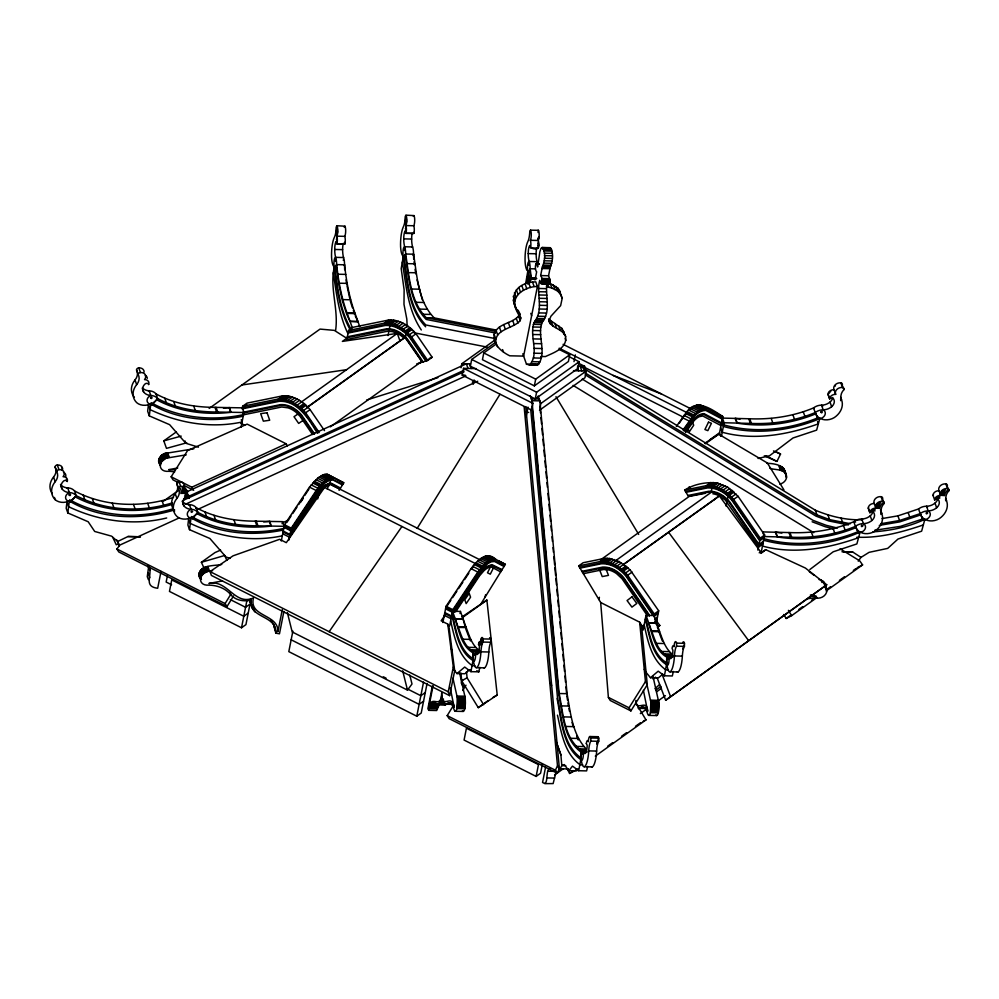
<?xml version="1.0" encoding="UTF-8"?>
<svg xmlns="http://www.w3.org/2000/svg" width="999" height="999" viewBox="0 0 999 999"><rect width="100%" height="100%" fill="white"/><g stroke="black" fill="none" stroke-linecap="round" stroke-linejoin="round"><path stroke-width="1.5" d="M522.802 353.783L526.51 364.273L529.945 364.61C540.022 352.385 528.046 334.54 534.815 321.228C543.968 309.265 535.926 293.519 539.71 280.369C541.558 288.848 543.131 277.372 540.646 275.574L542.345 267.02C544.705 261.401 546.216 252.822 542.282 247.515L540.958 248.439L539.872 251.798L537.624 267.008C535.764 258.516 534.19 269.98 536.675 271.778L535.064 279.882L532.23 278.246L529.557 281.893M540.721 283.241C550.274 286.388 551.348 283.017 548.563 275.749L550.249 267.195C552.672 261.538 554.033 253.022 550.199 247.677L542.282 247.515M528.721 364.697L537.862 364.772C547.927 352.56 535.951 334.715 542.732 321.391C551.273 310.289 544.792 295.592 547.077 283.229M431.58 703.92L439.485 704.095L436.675 710.514L428.771 710.339C430.419 695.429 440.996 712.137 441.645 696.066A20.892 5.382 -88.8 0 0 446.528 704.245L447.839 703.259A32.505 8.379 -88.8 0 1 453.758 708.578L454.258 710.102A7.967 2.06 -88.8 0 0 456.905 708.578L457.342 697.801L452.934 678.146M462.387 710.739A7.967 2.06 -88.8 0 0 464.81 708.741L465.247 697.976L459.49 672.352M637.974 707.916A20.892 5.382 -88.8 0 0 640.034 708.366L641.346 707.392A32.505 8.379 -88.8 0 1 647.265 712.699L647.764 714.223A7.967 2.06 -88.8 0 0 650.411 712.712L650.849 701.935L646.778 683.766M655.893 714.872A7.967 2.06 -88.8 0 0 658.316 712.874L658.753 702.11L652.996 676.473M520.816 318.057C508.491 300.287 511.625 283.079 535.764 281.843L537.412 286.501L523.626 356.106L509.752 355.806C501.398 351.748 493.019 344.63 494.155 334.378C497.49 323.152 511.9 323.951 518.568 316.009L519.168 313.399L520.816 318.057L520.204 320.654C513.024 329.033 494.28 328.746 495.829 343.256M515.659 307.817C510.839 294.93 526.535 286.263 537.412 286.501M451.798 614.934C455.806 630.756 458.029 651.111 472.964 660.526L473.364 651.336C464.198 646.728 461.476 635.464 457.992 626.685L452.535 611.238L445.779 607.829M557.042 698.463C561.426 719.168 562.075 746.216 580.756 759.59L581.156 750.399C563.823 737.911 563.211 712.786 559.153 693.518L531.955 400.711L539.872 400.874L567.07 693.693C570.466 712.674 572.365 734.427 586.288 749L578.384 748.825M645.304 619.068C649.325 634.889 651.535 655.244 666.47 664.66L666.87 655.469C657.704 650.861 654.982 639.597 651.498 630.819L646.041 615.372L653.945 615.546L658.378 612.375M478.509 644.505L478.558 644.218A5.007 1.286 -88.8 0 1 480.531 642.644A5.669 1.461 -88.8 0 1 481.543 637.861A5.669 1.461 -88.8 0 1 483.041 638.923L490.946 639.085L490.946 642.132A12.038 3.097 -88.8 0 0 488.836 651.997A18.432 4.758 -88.8 0 1 484.527 667.844A12.7 3.272 -88.8 0 1 483.916 667.856M586.301 743.568L586.338 743.281A5.007 1.286 -88.8 0 1 588.324 741.708A5.669 1.461 -88.8 0 1 589.335 736.925A5.669 1.461 -88.8 0 1 590.834 737.986L598.738 738.149L598.713 741.295A12.038 3.109 -88.8 0 0 596.628 751.061A18.432 4.758 -88.8 0 1 592.32 766.907L584.415 766.745A12.7 3.272 -88.8 0 1 581.318 759.964L581.293 759.764A13.199 3.397 -88.8 0 1 581.156 750.411L586.425 750.511M561.413 295.404L557.617 291.046L551.86 288.024L550.212 283.379L558.191 288.349L562.175 298.351L560.639 305.632L550.899 316.258L548.901 321.266C552.097 328.509 562.587 328.746 565.621 336.363C567.482 348.151 553.908 352.61 545.404 356.568L540.784 356.481M148.426 579.657L147.278 576.66L148.589 567.207M161.014 571.428L157.68 588.261C142.919 586.475 152.76 575.174 149.101 566.908M766.645 463.261C778.233 463.723 785.863 466.058 786.475 477.809L786.225 478.771A7.967 6.356 -19.5 0 1 779.832 484.128M786.475 477.809L784.715 470.367M825.062 586.962C825.886 583.254 822.627 579.882 819.055 579.545M806.63 598.975A32.505 25.937 -19.5 0 1 815.609 598.076L818.081 598.189A7.967 6.356 -19.5 0 0 826.46 592.569L826.772 589.722L824.937 584.165M283.916 611.351L279.47 633.803L275.836 633.179C277.385 614.897 247.964 618.568 251.298 600.024A20.892 16.671 -19.5 0 1 231.968 595.978L229.133 592.907A32.505 25.937 -19.5 0 0 209.078 585.127L206.593 585.139A7.967 6.356 -19.5 0 1 200.499 579.208L198.851 574.55C200.412 564.285 214.835 566.083 221.753 564.435M549.925 768.793C544.88 769.18 549.313 787.162 542.557 782.454L545.579 767.145M556.206 771.365L553.134 783.578L544.68 783.641M118.357 542.12L111.588 536.163L94.693 531.456L88.187 521.753L67.832 512.962L69.318 501.023C100.574 519.468 140.372 520.417 174.613 509.89M198.426 447.165L185.851 443.281L169.643 424.675L149.301 415.884L150.787 403.946C178.097 420.279 212.437 422.602 243.219 416.196M230.282 558.379L226.086 557.092L209.877 538.486L189.523 529.682L191.009 517.744C218.331 534.09 252.672 536.413 283.454 529.994M174.65 471.94A32.505 25.937 -19.5 0 0 168.856 471.316L166.358 471.328A7.967 6.356 -19.5 0 1 160.265 465.397L158.629 460.751L159.028 458.853L161.426 455.407L164.298 453.571L193.856 448.801M160.265 465.397L161.626 461.675L165.934 458.229L186.251 454.832M200.499 579.208C201.024 573.376 207.455 570.766 212.587 570.691M344.193 227.185L344.98 226.186A5.669 1.461 -88.8 0 1 345.666 231.306A5.669 1.461 -88.8 0 1 344.742 236.338A5.007 1.286 -88.8 0 1 344.905 243.956L336.925 244.018L336.276 241.321A7.767 1.998 -88.8 0 0 334.715 249.475A11.001 2.835 -88.8 0 0 335.689 257.367A10.327 2.66 -88.8 0 1 336.651 264.623C338.436 281.006 341.333 297.377 347.003 312.912L352.26 327.622M343.156 260.09L343.594 260.252M525.686 283.329L527.859 270.891L529.208 283.167M167.333 576.136L166.159 582.055L171.566 584.777M318.019 432.992C309.628 419.056 298.014 399.625 278.958 400.499L242.282 407.979L242.62 406.293L247.053 403.121L282.754 395.841C293.481 395.267 303.459 401.561 310.065 409.615L324.5 430.631M241.046 427.185L243.956 412.5L242.307 407.854L214.985 407.367C194.655 407.255 173.976 403.746 155.994 393.881A10.327 8.242 -19.4 0 0 149.163 390.821A11.001 8.779 -19.5 0 1 142.37 387.812M248.227 613.111L243.793 616.271L171.741 579.919L169.468 591.42L241.521 627.772L247.065 599.725M288.549 397.602L288.823 396.241L284.39 399.413L278.334 399.013L242.62 406.293M304.683 405.744L304.957 404.383L300.524 407.555L292.707 402.235L284.39 399.413M282.118 523.763L282.542 521.653L255.22 521.178C234.89 521.053 214.211 517.544 196.229 507.692A10.327 8.242 -19.5 0 0 189.398 504.632A11.001 8.779 -19.5 0 1 182.243 501.161L183.878 505.819A11.001 8.779 -19.5 0 0 191.046 509.278A10.327 8.242 -19.5 0 1 197.864 512.337C215.859 522.202 236.538 525.711 256.855 525.824L284.191 526.298L290.946 529.707L316.583 491.208L324.176 482.904L328.484 480.069L332.217 479.083L342.894 484.215M281.281 540.996L284.49 524.737L309.478 487.125L317.582 478.259L323.576 474.675L327.385 474.313L343.768 482.804L339.086 490.384M288.886 540.084L291.246 528.146L316.233 490.534C320.766 485.014 326.198 477.397 334.141 477.722M282.28 609.627L277.897 631.78C278.659 613.748 248.389 617.107 253.509 597.889C234.665 606.306 227.435 578.97 208.916 583.466L222.515 580.906M416.683 363.911L427.722 360.452L432.155 357.28L416.021 333.803C409.415 325.736 399.45 319.455 388.723 320.017L353.009 327.297L348.576 330.469L346.79 339.535L387.674 331.193L392.407 331.593L397.29 333.379A22.527 16.821 54.4 0 1 401.935 336.401L403.359 337.637M317.719 498.926L320.379 485.502L313.624 482.092M292.869 631.156L288.811 651.635L416.783 716.208L421.216 713.036L427.072 683.478M329.77 483.928L330.956 477.934L324.2 474.525M387.987 335.564L390.347 323.601L394.78 320.429M405.307 337.724L406.493 331.743L410.914 328.571M461.076 367.744L461.875 363.698L494.73 340.197M530.232 395.816L532.892 403.359L531.568 410.102L462.187 375.087L463.524 368.356L476.348 368.631M495.467 342.432L471.69 359.453L470.354 366.196L535.264 398.938L577.822 368.494L579.158 361.75L569.492 356.868M473.251 384.24L474.1 379.932M496.391 343.931L483.778 352.947L482.455 359.69L534.353 385.876L568.394 361.526L569.73 354.782L558.803 349.275M416.783 716.208L423.539 682.105M442.869 622.527L446.078 606.268L471.066 568.656C476.486 561.313 486.338 550.187 495.729 559.253C487.787 558.928 482.355 566.545 477.822 572.065L452.834 609.677L449.625 625.936M432.33 686.238L427.884 708.691L428.771 710.339M433.067 685.701L428.683 707.854C431.58 693.044 440.821 711.038 441.695 692.844C442.32 711.4 451.473 692.17 454.183 707.217L450.187 687.712M460.027 613.523L460.439 611.413L452.535 611.238M485.514 557.417L485.789 556.056L492.544 559.465M485.077 597.177L485.539 594.83M525.998 417.182L527.996 407.13M534.353 385.876L535.689 379.145L569.73 354.782M535.264 398.938L536.6 392.207L579.158 361.75M540.009 407.567L540.809 403.534L538.136 395.991M573.988 361.638L575.324 354.907M583.853 370.367L584.652 366.321L577.722 362.824M573.476 370.704L586.301 370.979L584.964 377.709L539.472 410.264M536.126 776.423L538.473 764.585L466.421 728.234L464.085 740.072L536.126 776.423L540.559 773.251L542.32 764.372M598.95 599.612L599.412 597.265M646.041 615.372L643.131 630.069L641.171 624.512M686.101 413.886L686.375 412.525C695.891 397.49 712.025 409.453 722.776 416.533L719.555 432.792L720.791 436.276M579.557 567.345L600.986 562.986C611.051 562.449 620.404 568.356 626.598 575.911L653.92 615.671L654.258 613.985L658.691 610.814L630.057 569.767L619.155 561.538L609.602 558.478L604.782 558.316L583.129 562.737L578.696 565.909L601.186 603.346M656.043 624.188L658.691 610.814M721.453 436.151L724.113 422.752L722.464 418.094L706.131 409.627C695.004 410.002 689.21 422.777 683.503 430.419M711.188 492.07L712.374 486.076L716.807 482.904L727.472 487.012L738.049 496.278L764.647 534.989L761.438 551.248L759.215 552.834M726.136 506.181L728.508 494.218L732.941 491.046M757.854 550.099L760.214 538.161L764.647 534.989M329.283 485.489L327.535 485.814A22.527 8.604 -63.2 0 0 324.538 487.437L286.313 542.669L279.645 539.298L233.054 555.831L210.027 571.603L211.388 575.424L449.612 695.629L448.251 691.795L453.309 666.97L447.802 624.15L441.146 620.791L445.367 614.685M449.612 695.629L454.682 670.791L449.163 627.971L447.802 624.15M413.274 216.234L413.998 215.597A5.669 1.461 -88.8 0 1 414.697 220.717A5.669 1.461 -88.8 0 1 413.761 225.749A5.007 1.286 -88.8 0 1 413.923 233.354L405.956 233.429L405.294 230.719A7.767 1.998 -88.8 0 0 403.733 238.873A11.001 2.835 -88.8 0 0 404.707 246.765A10.327 2.66 -88.8 0 1 405.669 254.021C409.203 275.749 410.077 301.248 426.311 317.744L496.166 331.431M479.832 667.344L478.833 671.827L470.929 671.665L472.964 660.526M587.624 766.408L586.625 770.891L578.708 770.729L580.756 759.59M673.338 671.465L672.339 675.961L664.435 675.799L666.47 664.66M484.527 667.844L476.623 667.682A18.432 4.758 -88.8 0 0 480.931 651.823A12.038 3.097 -88.8 0 1 483.017 642.057L483.041 638.923M490.921 642.232L483.017 642.057M584.415 766.745A18.432 4.758 -88.8 0 0 588.723 750.886A12.038 3.109 -88.8 0 1 590.796 741.121L590.859 738.074M670.129 671.815A18.432 4.758 -88.8 0 0 674.437 655.956A12.038 3.109 -88.8 0 1 676.523 646.191L676.573 643.144A5.669 1.461 -88.8 0 0 675.049 641.995A5.669 1.461 -88.8 0 0 674.038 646.778A5.007 1.286 -88.8 0 0 672.065 648.351L672.889 650.274A7.767 1.998 -88.8 0 1 671.266 658.216A11.001 2.835 -88.8 0 1 668.98 656.917A10.327 2.66 -88.8 0 0 666.87 655.469A13.199 3.409 -88.8 0 0 667.02 664.834L667.045 665.034A12.7 3.272 -88.8 0 0 670.129 671.815L678.046 671.977A18.432 4.758 -88.8 0 0 682.354 656.131A12.038 3.109 -88.8 0 1 684.427 646.365L684.477 643.306A5.669 1.461 -88.8 0 0 682.792 642.482M518.768 316.77L519.805 313.249M478.546 644.43L479.383 646.141A7.767 1.998 -88.8 0 1 477.759 654.095A11.001 2.835 -88.8 0 1 475.474 652.797A10.327 2.66 -88.8 0 0 473.364 651.348A13.199 3.397 -88.8 0 0 473.514 660.701L473.526 660.901A12.7 3.272 -88.8 0 0 476.623 667.682M586.338 743.493L587.175 745.204A7.767 1.998 -88.8 0 1 585.539 753.159A11.001 2.835 -88.8 0 1 583.266 751.86A10.327 2.66 -88.8 0 0 581.156 750.411M525.761 406.568L559.415 768.843L557.292 773.201L555.382 770.217L557.492 765.858L524.138 406.68M350.499 330.332C339.785 311.7 337.163 289.66 334.428 268.644L336.651 264.623L344.555 264.785C346.353 281.181 349.25 297.54 354.92 313.074L359.74 326.561M425.649 326.785C408.191 308.966 407.242 281.481 403.446 258.054L405.669 254.021L413.586 254.196C417.12 275.911 417.982 301.423 434.215 317.907L496.478 330.107M527.934 272.777L530.157 268.756A10.327 2.66 -88.8 0 0 529.195 261.501A11.001 2.835 -88.8 0 1 528.221 253.609A7.767 1.998 -88.8 0 1 529.782 245.454C529.807 249.55 540.659 250.649 537.949 245.579M764.285 455.781L776.96 461.401L780.531 454.046L776.373 451.948M327.123 488.823L329.583 483.941L339.573 488.986M537.949 230.332L538.486 230.319A5.669 1.461 -88.8 0 1 539.185 235.439A5.669 1.461 -88.8 0 1 538.249 240.472A5.007 1.286 -88.8 0 1 538.411 248.089L530.506 247.914A5.007 1.286 -88.8 0 0 530.344 240.297A5.669 1.461 -88.8 0 0 531.268 235.277A5.669 1.461 -88.8 0 0 530.581 230.157L538.486 230.319M343.369 243.257A7.767 1.998 -88.8 0 0 342.62 249.638A11.001 2.835 -88.8 0 0 343.594 257.53A10.327 2.66 -88.8 0 1 344.555 264.785L344.655 269.718M412.2 233.404A7.767 1.998 -88.8 0 0 411.65 239.048A11.001 2.835 -88.8 0 0 412.612 246.94A10.327 2.66 -88.8 0 1 413.574 254.196L413.686 259.128M872.976 531.855C890.696 530.669 908.79 527.01 924.874 519.28L921.64 531.181L897.989 539.048L887.699 548.389L869.093 552.335L861.001 557.38L858.228 561.176M233.529 595.966L226.998 606.543L225.087 603.571L230.794 594.305M417.145 528.409L499.95 394.33M481.331 603.246L505.357 564.335L488.973 555.844M557.292 773.201L449.1 718.618L447.19 715.634L452.909 706.368M462.699 690.496L465.971 685.214M178.521 482.667L173.014 479.882L171.166 476.798L187.562 450.599L247.14 424.125L286.126 443.793L287.35 445.854M630.893 710.913L629.045 707.816L645.441 681.63L639.66 622.177L600.674 602.509L608.379 697.389L610.227 700.474L630.893 710.913L647.29 684.715L641.508 625.262L639.66 622.177M286.725 522.564L291.009 516.133M292.719 513.561L296.99 507.117M298.701 504.545L302.984 498.101M304.695 495.529L308.966 489.085M300.774 502.06L303.284 498.264M446.603 606.68L450.886 600.237M452.597 597.664L456.868 591.221M458.578 588.648L462.862 582.205M464.572 579.632L468.843 573.189M454.17 612.125L479.108 574.575L484.078 568.893L487.724 566.071L491.958 564.647L502.11 569.605M454.782 611.825L479.283 574.937L484.04 569.505L487.537 566.808L491.595 565.434L501.635 570.354M676.348 426.436L686.375 412.525L693.131 415.934L700.199 409.89L706.892 408.154M679.245 423.251L682.579 418.231M683.104 429.845L693.131 415.934M683.728 430.731C689.298 423.301 694.879 410.801 705.719 410.402L722.265 419.13M685.139 431.206C689.947 424.825 694.705 414.023 704.033 413.636L721.515 422.864M685.351 431.518C690.022 425.362 694.58 414.822 703.621 414.423L721.34 423.763M685.589 432.455L694.043 420.716A22.602 8.629 -63.2 0 1 699.337 416.645L702.796 415.996L720.978 425.599M455.681 611.8L479.657 575.661L483.966 570.741A22.602 8.629 -63.2 0 1 489.123 567.345L491.633 567.095L500.674 571.915M932.979 495.516L933.054 495.404A2.235 1.786 -19.5 0 1 933.541 494.917M947.277 486.051A2.135 1.698 -19.5 0 0 945.866 483.953A5.669 4.533 -19.5 0 0 940.209 485.864A5.669 4.533 -19.5 0 0 939.035 490.771A5.007 3.996 -19.5 0 0 932.979 495.254L934.702 500.062A2.235 1.786 -19.5 0 1 938.411 499.712A7.767 6.194 -19.5 0 1 936.65 507.754A11.001 8.779 -19.5 0 1 928.171 510.889A10.327 8.242 -19.5 0 0 920.204 513.636L899.55 520.504L880.768 523.726M329.133 631.705L401.948 526.498M559.865 768.93L558.878 768.868M287.375 612.649L292.183 631.93L407.492 690.109L412 683.99L409.777 675.087M226.998 606.543L118.794 551.96L116.883 548.975L119.892 545.054L178.746 518.106M471.416 569.33L473.002 567.245M172.29 502.884C140.959 512.637 105.419 511.088 76.174 495.616A10.327 8.242 -19.5 0 0 69.343 492.557A11.001 8.779 -19.5 0 1 62.188 489.085L60.539 484.44A11.001 8.779 -19.5 0 0 67.707 487.899A10.327 8.242 -19.5 0 1 74.525 490.959L76.174 495.616L70.479 502.122L69.655 499.8M155.994 393.881L157.642 398.539L151.935 405.045L151.124 402.722M195.792 508.291A13.199 10.539 -19.5 0 0 196.229 507.692L197.864 512.337L192.17 518.856L191.346 516.52M558.916 768.443L559.215 768.731A10.002 2.572 -88.8 0 0 560.077 768.818L561.813 765.621L564.31 764.585L568.856 770.691L572.489 766.121L578.708 770.729M548.863 248.614L550.199 247.677M640.459 707.617L638.91 708.903M684.178 416.146L685.664 414.373M148.651 384.578L148.751 384.303A5.007 3.996 -19.5 0 0 144.518 379.608A5.669 4.533 -19.5 0 0 145.28 374.7A5.669 4.533 -19.5 0 0 140.434 372.552L138.786 367.894A2.135 1.698 -19.5 0 0 136.551 369.93A12.038 9.603 -19.5 0 1 135.015 379.97A18.432 14.71 -19.5 0 0 134.39 397.302M66.334 479.208L67.283 481.393A5.007 3.996 -19.5 0 0 63.049 476.685A5.669 4.533 -19.5 0 0 63.811 471.778A5.669 4.533 -19.5 0 0 58.966 469.63L57.33 464.985A2.135 1.698 -19.5 0 0 55.095 467.008A12.038 9.603 -19.5 0 1 53.559 477.047A18.432 14.71 -19.5 0 0 52.323 493.631M188.886 498.376L188.973 498.114A5.007 3.996 -19.5 0 0 184.753 493.406A5.669 4.533 -19.5 0 0 185.514 488.499A5.669 4.533 -19.5 0 0 180.669 486.351L179.021 481.705A2.135 1.698 -19.5 0 0 176.786 483.728A12.038 9.603 -19.5 0 1 175.25 493.768A18.432 14.71 -19.5 0 0 173.476 509.565M653.246 679.258L655.544 677.16M654.969 688.723L659.577 684.527M453.633 669.53L456.98 673.588L464.697 667.057L470.929 671.665M469.305 670.017L464.897 673.751L456.98 673.588M645.466 671.628L650.486 677.722L658.204 671.178L664.435 675.799M662.812 674.15L658.403 677.884L650.486 677.722M443.269 703.596L444.88 704.819L446.441 704.108L438.536 703.933M690.184 409.927L691.658 408.791M568.269 768.768L567.994 768.98A10.002 2.572 -88.8 0 1 567.12 768.905L559.215 768.731M714.435 499.55L719.317 495.854L725.374 500.124L758.428 547.227L762.861 544.055M657.392 627.297L659.827 625.461L655.406 619.455M760.851 553.371L765.734 549.675L805.406 568.056L826.747 584.777L665.659 700.237L657.155 677.884M809.814 569.555L833.228 551.785L856.867 543.931L860.102 532.03C830.281 545.529 795.316 548.863 763.611 540.247M665.659 700.237L826.747 584.777M186.751 442.794L166.471 448.364L163.811 440.871L176.411 431.855M209.166 408.429L320.03 329.096L334.315 330.369L346.74 338.274L342.37 341.408L397.29 333.379L399.95 340.871L307.305 407.167M242.282 407.979L246.741 404.682M348.276 332.03L351.598 329.658M278.334 399.013L282.754 395.841M348.576 330.469L384.29 323.189L388.723 320.017M280.831 398.976L285.264 395.804M384.29 323.189L386.788 323.152L391.221 319.98M283.154 399.175L287.587 396.004M386.788 323.152L389.111 323.351L393.544 320.179M285.527 399.6L289.947 396.428M389.111 323.351L391.483 323.788L395.916 320.617M287.924 400.262L292.345 397.09M391.483 323.788L393.881 324.438L398.314 321.266M290.322 401.136L294.755 397.964M393.881 324.438L396.278 325.324L400.711 322.153M292.707 402.235L297.14 399.063M396.278 325.324L398.663 326.411L403.097 323.239M295.055 403.521L299.475 400.349M398.663 326.411L401.011 327.709L405.444 324.538M300.836 402.397L397.29 333.379M297.327 405.007L301.76 401.835M401.011 327.709L403.296 329.195L407.729 326.024M163.474 501.161L178.684 490.272M299.538 406.668L303.958 403.496M403.296 329.195L405.494 330.856L409.927 327.684M300.524 407.555L301.623 408.491L306.056 405.319M405.494 330.856L407.592 332.679L412.025 329.508M306.618 407.842L405.007 337.437L421.715 361.488L330.344 426.873M301.623 408.491L303.596 410.464L308.029 407.292M407.592 332.679L409.565 334.64L413.986 331.468M303.596 410.464L305.632 412.787L310.065 409.615M409.565 334.64L411.588 336.963L416.021 333.803M430.931 357.667L426.498 360.839L410.539 337.612C404.345 330.057 394.992 324.163 384.927 324.687L348.251 332.155M204.183 568.406L201.386 562.287L214.947 552.597L220.604 550.099M540.809 403.534L586.301 370.979M241.521 627.772L245.941 624.6L250 604.12L245.567 607.292L230.332 599.6M462 616.945L486.875 600.074L497.215 695.017L478.284 707.654L461.688 680.756L460.939 673.039M704.794 443.231L718.706 434.19L767.332 462.974L783.915 489.872M710.002 439.622L719.555 432.792M462.525 617.507L486.875 600.074M705.319 443.781L718.706 434.19M763.224 542.22L758.79 545.392L729.108 502.185C724.225 496.278 716.907 491.683 709.015 492.057L688.373 496.266L684.652 490.084C693.631 484.203 705.981 481.868 716.807 482.904M600.362 560.014L689.198 496.441L705.294 493.319M578.696 565.909L600.349 561.488L604.782 558.316M684.652 490.084L706.318 485.676L710.751 482.505M600.349 561.488L602.847 561.45L607.28 558.279M706.318 485.676L708.815 485.639L713.249 482.467M602.847 561.45L605.169 561.65L609.602 558.478M708.815 485.639L711.138 485.826L715.571 482.667M605.169 561.65L606.418 561.888L610.839 558.728M425.274 692.557L420.841 695.716L406.93 688.698M606.418 561.888L607.542 562.075L611.975 558.916M711.138 485.826L713.511 486.263L717.944 483.091M607.542 562.075L609.939 562.737L614.373 559.565M713.511 486.263L715.908 486.925L720.341 483.753M615.047 561.138L712.175 491.633M609.939 562.737L612.35 563.611L616.77 560.451M715.908 486.925L718.306 487.799L722.739 484.627M423.564 701.198L419.13 704.37L291.159 639.797M612.35 563.611L614.735 564.71L619.155 561.538M718.306 487.799L720.691 488.886L725.124 485.714M614.735 564.71L617.07 565.996L621.503 562.837M720.691 488.886L723.039 490.184L727.472 487.012M622.852 564.872L719.317 495.854L761.363 552.809L765.734 549.675M617.07 565.996L619.355 567.482L715.084 499.088M723.039 490.184L725.324 491.67L729.745 488.499M619.355 567.482L621.553 569.143L625.986 565.983M725.324 491.67L727.522 493.331L731.942 490.159M621.553 569.143L622.552 570.029L626.985 566.858M622.552 570.029L623.651 570.978L628.084 567.807M727.522 493.331L729.607 495.154L734.04 491.983M623.651 570.978L625.624 572.939L630.057 569.767M729.607 495.154L731.58 497.127L736.013 493.956M625.624 572.939L627.659 575.262L632.08 572.09M731.58 497.127L733.616 499.45L738.049 496.278M478.284 707.654L481.98 705.007M484.44 703.246L488.136 700.599M759.914 539.722L764.335 536.55L791.62 537.237C813.361 538.086 835.301 534.765 855.431 526.373A10.327 8.242 -19.5 0 1 863.411 523.638A11.001 8.779 -19.5 0 0 871.877 520.504A7.767 6.194 -19.5 0 0 873.65 512.45A2.235 1.786 -19.5 0 0 869.929 512.799L868.293 508.154A2.235 1.786 -19.5 0 1 868.668 507.754M653.92 615.671L658.353 612.499M764.31 536.688L759.889 539.86L732.554 500.087C726.36 492.532 717.007 486.638 706.942 487.162L685.526 491.533M653.746 616.583L658.179 613.411M764.135 537.587L759.702 540.759L731.992 500.437C726.011 493.144 716.995 487.462 707.292 487.962L685.988 492.307M655.219 618.718L657.442 617.132M763.398 541.321L758.965 544.48L729.67 501.848C724.575 495.666 716.92 490.859 708.678 491.258L687.899 495.492M655.044 619.617L657.255 618.044M654.682 621.453L656.892 619.867M657.642 627.022L659.827 625.461M655.956 690.047L661.001 686.438M656.468 691.895L661.475 688.311M554.545 774.987L563.249 768.755M640.347 713.598L646.603 709.115M657.879 701.048L665.396 695.666M567.32 769.005L569.58 773.463L572.115 771.653M607.592 746.265L612.662 742.644M621.528 736.3L626.598 732.667M635.464 726.323L640.534 722.702M783.778 614.497L786.176 618.481L789.984 615.771M798.85 609.415L802.647 606.705M811.525 600.349L815.321 597.639M826.722 589.472L830.519 586.763M839.397 580.407L844.467 576.785M853.333 570.441L855.868 568.631M595.304 756.131L645.991 719.879L635.601 702.584M786.176 618.481L791.633 615.659L816.97 597.527M827.11 590.272L862.587 564.897L859.739 560.851L840.022 548.776M399.95 340.871L405.007 337.437M419.193 363.199L421.715 361.488M461.688 680.756L467.082 677.821L466.483 671.653M493.181 697.215L497.215 695.017M857.13 567.719L862.587 564.897M643.256 721.29L645.991 719.879M569.58 773.463L575.037 770.641M119.393 546.103L117.632 541.508L128.009 536.513L140.235 536.775M171.166 476.798L191.833 487.225L286.126 443.793M186.289 492.032L466.383 363.798L468.032 368.456M183.691 498.638L463.786 370.392M182.667 500.599L464.098 371.753M185.377 504.27L465.896 375.861M472.315 382.155L475.149 380.856M198.364 509.128L477.722 381.231M282.892 522.602L288.549 520.104M483.316 558.191L484.64 557.642M136.551 369.93L138.199 374.575A12.038 9.603 -19.5 0 1 136.663 384.615A18.432 14.71 -19.5 0 0 136.713 402.672A12.7 10.14 -19.5 0 0 150.137 404.22L150.337 404.145A13.199 10.539 -19.5 0 0 157.642 398.539C175.624 408.391 196.303 411.9 216.633 412.025L243.956 412.5M54.421 497.427L55.245 499.75A12.7 10.14 -19.5 0 0 68.669 501.298L68.881 501.223A13.199 10.539 -19.5 0 0 76.174 495.616M176.786 483.728L178.434 488.386A12.038 9.603 -19.5 0 1 176.898 498.426A18.432 14.71 -19.5 0 0 176.935 516.471A12.7 10.14 -19.5 0 0 190.359 518.031L190.572 517.944A13.199 10.527 -19.5 0 0 197.864 512.337M721.728 421.79L723.376 426.448C754.595 435.139 788.473 431.368 818.281 419.268L815.771 413.823C791.058 423.976 763.573 427.422 737.175 423.139L735.052 418.369L740.147 419.056M817.756 417.882C788.199 429.895 754.62 433.566 723.688 424.862L722.04 420.217M857.279 529.582L858.516 533.079L856.006 527.622C831.293 537.774 803.795 541.233 777.409 536.938L775.286 532.167L781.93 533.054M857.991 531.693C828.433 543.693 794.842 547.365 763.923 538.673M921.927 516.62L923.288 520.329L920.778 514.872L899.774 521.878L879.295 525.387M922.751 518.943L900.536 526.348L874.612 530.307M722.464 418.094L749.75 418.781C771.49 419.63 793.431 416.308 813.561 407.917A10.327 8.242 -19.5 0 1 821.54 405.182A11.001 8.779 -19.5 0 0 830.007 402.048A7.767 6.194 -19.5 0 0 832.654 397.465M724.113 422.752L751.398 423.439C773.126 424.288 795.067 420.966 815.209 412.575A10.327 8.242 -19.5 0 1 823.176 409.827A11.001 8.779 -19.5 0 0 831.643 406.705A7.767 6.194 -19.5 0 0 833.416 398.651A2.235 1.786 -19.5 0 0 829.707 399.001L828.059 394.343A2.235 1.786 -19.5 0 1 828.658 393.781M764.335 536.55L762.699 531.905L789.984 532.592C811.712 533.441 833.653 530.119 853.795 521.728A10.327 8.242 -19.5 0 1 861.762 518.981A11.001 8.779 -19.5 0 0 870.229 515.846A7.767 6.194 -19.5 0 0 872.914 510.851M882.017 518.581L897.901 515.859L918.556 508.978A10.327 8.242 -19.5 0 1 926.535 506.243A11.001 8.779 -19.5 0 0 935.002 503.109A7.767 6.194 -19.5 0 0 937.599 498.938M118.856 543.831L116.246 544.73L112.8 537.412M430.269 357.867L432.155 357.28M366.645 400.012L437.862 377.672M858.566 537.674C827.996 548.551 794.342 554.745 762.462 546.066M923.338 524.937C901.922 532.167 879.682 538.274 856.88 537.187M201.386 562.287L224.65 555.494L226.885 560.389M74.525 490.959C104.683 506.955 141.408 507.967 173.514 497.402M172.615 504.22C140.834 514.11 104.77 512.549 75.112 496.828M172.877 508.841C139.785 518.931 102.348 517.157 71.553 500.774M163.811 440.871L181.194 436.101M758.029 458.479L769.58 455.744L792.994 437.987L816.645 430.119L819.867 418.231L818.281 419.268L816.932 415.559M583.366 573.688L603.746 569.492L608.466 569.892A22.602 16.871 54.4 0 1 616.495 573.576L622.002 578.696L647.514 615.896M348.064 333.067L385.264 325.487C394.967 324.987 403.996 330.669 409.977 337.949L425.836 361.039M347.327 336.788L386.65 328.783C394.892 328.371 402.56 333.191 407.642 339.373L423.126 361.9M347.153 337.699L387 329.583C394.88 329.195 402.21 333.803 407.08 339.71L422.465 362.1M242.108 408.878L279.295 401.298C297.852 400.462 309.041 419.505 317.232 433.017M242.882 412.3L280.694 404.595C288.936 404.195 296.591 409.016 301.686 415.184L314.585 433.953M242.67 413.211L281.031 405.394C288.923 405.02 296.241 409.615 301.124 415.534L313.936 434.19M580.032 568.119L601.323 563.786C611.026 563.274 620.054 568.968 626.036 576.248L652.871 615.322M581.942 571.303L602.722 567.07C610.963 566.67 618.618 571.49 623.713 577.659L649.562 615.284M582.405 572.077L603.059 567.869C610.938 567.494 618.269 572.102 623.139 578.009L649.338 616.121M243.669 414.785L281.718 407.005L288.074 407.854A22.602 16.871 54.4 0 1 295.966 412.225L299.975 416.221L312.525 434.528M177.76 467.957L168.694 469.667L175.037 469.867M223.426 408.116L229.72 407.58L230.844 412.325C205.619 415.172 179.121 411.925 156.581 399.75M243.531 414.622C213.349 421.191 180.469 418.381 153.009 403.696M166.683 517.981C133.854 526.011 98.926 521.266 68.606 506.693L66.97 502.035L66.184 508.304L67.832 512.962M263.661 521.928L269.942 521.378L271.079 526.123C245.854 528.983 219.355 525.736 196.815 513.548M283.766 528.421C253.571 535.002 220.704 532.192 193.244 517.494M282.305 535.814C251.286 542.532 218.756 536.888 190.31 523.414L188.661 518.768L187.887 525.024L189.523 529.682M241.92 384.99L346.528 369.705M810.052 596.366L816.433 596.44L810.439 594.942M581.793 370.879L580.144 366.233L815.346 510.214C830.194 516.408 846.253 520.379 862.424 519.742M859.152 532.042L862.224 532.005M861.001 557.38L852.671 551.985L843.293 551.823M140.484 536.813L128.009 536.513M405.669 254.021A13.199 3.409 -88.8 0 1 403.259 256.131L403.196 256.106A12.7 3.272 -88.8 0 1 400.599 246.803A18.432 4.758 -88.8 0 1 403.409 226.711A12.038 3.109 -88.8 0 0 405.307 216.421L405.831 215.16L413.998 215.597M413.873 232.305L413.873 233.454L406.019 233.192A5.007 1.286 -88.8 0 0 405.856 225.574L413.761 225.749M336.651 264.623A13.199 3.409 -88.8 0 1 334.228 266.733L334.178 266.708A12.7 3.272 -88.8 0 1 331.581 257.405A18.432 4.758 -88.8 0 1 334.39 237.312A12.038 3.109 -88.8 0 0 336.288 227.023L336.813 225.749L344.98 226.186M344.78 242.257L344.855 244.043L336.938 243.881A5.007 1.286 -88.8 0 0 336.838 236.176L344.742 236.338M530.344 240.297L538.249 240.472M403.733 238.873L411.65 239.048M541.608 247.64L549.525 247.814M542.932 248.064L550.849 248.227M543.281 248.776L551.186 248.938M543.394 249.026L551.311 249.188M543.444 249.113L551.373 249.35M543.531 249.35L551.46 249.588M543.581 249.55L551.498 249.725M543.681 249.912L551.598 250.087M543.956 250.961L551.873 251.136M544.28 253.159L552.197 253.321M334.715 249.475L342.62 249.638M528.221 253.609L536.126 253.771A11.001 2.835 -88.8 0 0 537.1 261.663A10.327 2.66 -88.8 0 1 537.662 263.998M544.443 255.644L552.347 255.806M544.418 258.242L552.335 258.416M544.23 260.801L552.135 260.964M543.881 263.124L551.785 263.299M536.051 263.649L538.886 263.661M536.426 263.773L539.073 263.823M535.851 263.886L538.498 263.936M536.6 264.111L539.235 264.173M543.381 265.06L551.298 265.235M542.794 266.483L550.699 266.646M406.855 263.636L414.76 263.798M542.345 267.02L550.249 267.195M542.045 268.519L549.962 268.681M536.913 261.651A5.819 1.498 -88.8 0 1 537.1 261.663L529.195 261.501A5.819 1.498 -88.8 0 0 527.684 264.485A5.819 1.498 -88.8 0 0 527.684 270.841L527.684 270.841A13.199 3.409 -88.8 0 0 530.157 268.756L535.427 268.868M408.216 272.615L416.133 272.777M540.646 275.574L548.563 275.749M532.23 278.246L536.176 278.321M541.67 278.471L549.587 278.634M337.837 274.226L345.741 274.4M536.613 278.471L531.343 278.359L530.157 268.756M531.306 278.609L536.575 278.721M541.808 278.971L549.712 279.146M541.895 279.608L549.812 279.782M541.945 280.332L549.85 280.507M541.945 281.094L549.85 281.256M541.883 281.83L549.8 282.005M541.783 282.505L549.687 282.68M541.633 283.067L549.55 283.241M541.47 283.479L549.375 283.654M540.896 283.591L549.188 283.878M546.428 286.688L551.86 288.024M339.198 283.204L347.115 283.379M538.099 288.461L546.016 288.624M411.738 289.023L419.642 289.186M538.573 291.708L546.49 291.87M538.998 294.98L546.915 295.142M539.323 298.314L547.227 298.476M539.485 301.735L547.39 301.91M342.707 299.613L350.624 299.787M416.021 302.31L423.938 302.485M539.448 305.294L547.352 305.469M539.148 309.003L547.052 309.178M419.193 309.103L427.11 309.265M538.536 312.899L546.441 313.062M537.687 316.221L545.591 316.396M422.627 314.273L430.544 314.435M347.003 312.912L354.92 313.074M347.24 313.411L355.157 313.586M536.738 318.456L544.655 318.631M535.764 319.992L543.681 320.167M426.311 317.744L434.215 317.907M534.815 321.228L542.732 321.391M533.966 322.54L541.87 322.714M533.254 324.338L541.171 324.5M349.962 321.266L357.992 321.628L350.087 321.453L346.74 314.36L342.382 300.899L338.823 284.265L336.238 265.372M532.754 326.985L540.671 327.16M532.629 330.494L540.546 330.669M532.867 334.503L540.784 334.677M533.304 338.898L541.208 339.061M533.741 343.556L541.645 343.718M534.015 348.364L541.92 348.526M533.941 353.209L541.845 353.371M533.329 357.967L541.246 358.129M532.317 361.675L540.234 361.838M531.168 363.748L539.085 363.911M526.51 364.273L536.625 364.86M529.945 364.61L537.862 364.772M461.875 363.698L470.429 363.886M577.534 366.171L584.652 366.321M462.187 375.087L465.197 375.162M531.306 398.863L539.21 399.026M525.624 412.312L528.683 412.375M841.97 551.76L852.671 551.985M463.136 619.205L455.144 618.643L463.136 619.205L465.422 627.572M656.643 623.339L648.651 622.777L656.643 623.339L659.315 633.091M457.992 626.685L465.896 626.86C469.293 635.339 471.853 646.078 480.344 650.986M651.498 630.819L659.402 630.993C662.412 639.148 665.159 648.214 672.015 654.058L664.098 653.895M458.191 627.409L466.096 627.572M651.698 631.543L659.602 631.705M676.573 643.144L684.477 643.306M462.774 639.223L470.679 639.397M656.281 643.356L664.185 643.518M676.523 646.191L684.427 646.365M467.932 647.327L475.836 647.502M661.438 651.46L669.342 651.635M470.591 649.762L478.496 649.937M473.364 651.336L478.633 651.448M666.87 655.469L673.463 655.619M480.931 651.823L488.836 651.997M674.437 655.956L682.354 656.131M479.433 652.871L475.474 652.797A5.819 1.498 -88.8 0 1 475.137 659.103A5.819 1.498 -88.8 0 1 473.526 660.901M672.939 657.005L668.98 656.917A5.819 1.498 -88.8 0 1 668.656 663.236A5.819 1.498 -88.8 0 1 667.045 665.034M474.9 665.734L472.265 665.671C457.967 655.519 454.283 636.863 450.649 620.754M668.406 669.867L665.771 669.805C651.485 659.652 647.789 640.996 644.155 624.887M467.844 669.929L470.479 669.979M559.153 693.518L567.07 693.693M456.993 696.028L464.91 696.191M650.499 700.149L658.416 700.324M457.18 696.865L465.097 697.04M650.686 700.998L658.603 701.161M457.342 697.801L465.247 697.976M650.849 701.935L658.753 702.11M457.467 698.825L465.372 698.988M650.973 702.946L658.878 703.121M440.896 699.088L443.531 699.138M457.554 699.899L465.459 700.074M651.061 704.033L658.965 704.195M440.472 700.386L443.106 700.436M457.604 701.023L465.509 701.198M651.111 705.157L659.015 705.319M440.01 701.535L443.968 701.61M457.604 702.172L465.522 702.347M651.123 706.305L659.028 706.48M439.535 702.509L443.494 702.597M432.842 702.834L435.477 702.884M447.839 703.259L451.785 703.333M457.579 703.333L465.497 703.496M641.346 707.392L645.292 707.467M651.086 707.467L659.003 707.629M439.048 703.308L445.629 703.458M561.076 705.893L568.98 706.056M432.205 703.259L436.163 703.346M447.053 703.87L452.322 703.983M640.559 707.991L645.829 708.116M446.528 704.245L451.798 704.357M457.517 704.482L465.422 704.645M640.034 708.366L645.304 708.478M651.023 708.616L658.94 708.778M435.951 704.145L443.856 704.32M436.451 704.495L445.929 704.532M436.975 704.645L445.404 704.77M430.969 704.794L438.873 704.969M457.417 705.594L465.322 705.769M650.923 709.727L658.828 709.889M430.369 705.893L438.286 706.056M457.28 706.655L465.184 706.83M650.786 710.789L658.691 710.963M457.105 707.654L465.01 707.829M650.611 711.788L658.528 711.962M429.807 707.192L437.724 707.354M456.905 708.578L464.81 708.741M650.411 712.712L658.316 712.874M429.27 708.678L437.187 708.84M455.219 711.276L463.136 711.438M648.726 715.396L656.643 715.571M563.361 716.882L571.266 717.057M565.971 726.473L573.888 726.635M589.897 736.538L597.814 736.7M570.554 738.286L578.471 738.461M590.796 741.121L598.713 741.295M575.711 746.39L583.628 746.565M588.723 750.886L596.628 751.061M587.225 751.935L583.266 751.86A5.819 1.498 -88.8 0 1 582.929 758.166A5.819 1.498 -88.8 0 1 581.318 759.964M582.679 764.797L580.044 764.735C564.46 753.508 561.388 732.667 557.467 715.147M565.771 765.709L561.813 765.621L560.901 754.932L555.731 740.321M575.636 768.993L578.271 769.043M568.856 770.691L576.773 770.866M548.301 771.203L554.895 771.34M546.653 777.921L554.57 778.084M584.44 372.502L816.995 514.86L829.582 519.605L850.324 523.751M848.338 524.962L828.808 520.941L816.083 516.158L585.277 374.875M534.415 364.435L535.464 364.61M712.811 493.781L714.422 494.068A22.527 16.821 54.4 0 1 719.317 495.866M495.417 333.004L426.186 319.43C409.727 302.697 408.841 276.81 405.257 254.77M494.28 338.399L425.786 324.962C408.554 307.38 407.629 280.257 403.883 257.155M413.898 332.742L487.287 347.115M769.817 468.231C774.837 470.304 783.99 468.481 786.35 475.012M837.487 528.071L826.285 525.337L813.111 520.392L582.23 379.083M833.978 528.871L825.449 526.798L812.125 521.778M613.124 375.399L661.425 393.943M773.501 450.924L780.531 454.046M722.776 416.533L700.137 404.745M698.888 404.632L705.644 408.042M697.652 404.757L704.407 408.166M696.952 404.957L703.708 408.366M696.328 405.107L703.084 408.516M694.917 405.681L701.673 409.091M693.443 406.481L700.199 409.89M691.92 407.492L698.676 410.901M563.086 344.33L691.895 409.315M690.346 408.703L697.102 412.112M688.748 410.102L695.504 413.511M687.137 411.675L693.893 415.084M559.203 348.189L686.388 412.362M685.539 413.424L692.295 416.833M765.808 455.781L776.96 461.401M683.953 415.322L690.709 418.731M583.728 366.933L682.642 416.833M682.242 417.557L688.998 420.966M483.778 352.947L535.689 379.145M471.69 359.453L536.6 392.207M463.524 368.356L532.892 403.359M240.722 423.201L244.705 425.212M640.434 624.887L644.417 626.885M343.768 482.804L327.385 474.313M498.601 560.926L505.357 564.335M326.136 474.2L332.892 477.609M487.724 555.731L494.48 559.14M324.9 474.325L331.656 477.734M486.488 555.856L493.244 559.265M323.576 474.675L330.332 478.084M485.164 556.206L491.92 559.615M322.165 475.249L328.921 478.658M483.753 556.78L490.509 560.189M320.691 476.048L327.447 479.458M482.28 557.579L489.035 560.988M319.156 477.047L325.911 480.457M480.744 558.578L487.5 561.987M329.583 483.941L480.581 560.127M317.582 478.259L324.338 481.668M479.17 559.79L485.926 563.199M315.996 479.67L322.752 483.079M477.584 561.201L484.34 564.61M314.385 481.243L321.141 484.652M475.974 562.774L482.729 566.183M476.598 564.16L324.538 487.437L318.069 494.13L289.46 537.212L282.705 533.803M475.212 563.623L481.968 567.032M312.787 482.992L319.543 486.401M474.375 564.522L481.131 567.932M311.201 484.877L317.957 488.286M472.789 566.408L479.545 569.817M309.478 487.125L316.233 490.534M471.066 568.656L477.822 572.065M284.49 524.737L291.246 528.146M446.078 606.268L452.834 609.677M284.166 526.436L290.921 529.845M445.754 607.966L452.51 611.376L478.171 572.739L487.25 563.299L491.396 561.051L494.967 560.714L504.483 565.746M283.978 527.335L290.734 530.744L316.758 491.57L325.524 482.455L329.533 480.294L332.967 479.97L342.432 484.965M445.566 608.866L452.322 612.275L478.346 573.101L487.1 563.985L491.121 561.825L494.555 561.5L504.02 566.495M283.241 531.068L289.997 534.477L317.52 493.044L324.95 485.327L328.384 483.479L331.281 483.204L340.522 488.074M444.83 612.599L451.585 616.008M283.067 531.967L289.822 535.377L317.694 493.406L324.812 486.026L328.097 484.253L330.869 483.978L340.047 488.823M444.655 613.498L451.411 616.907M608.379 697.389L629.045 707.816M444.293 615.334L451.048 618.743M184.041 485.439L193.681 490.309M210.027 571.603L448.251 691.795M383.291 676.773L386.064 678.171M116.883 548.975L225.087 603.571M447.19 715.634L555.382 770.217M842.694 386.151L843.93 389.647A12.038 9.603 -19.5 0 0 841.495 399.662A18.432 14.71 -19.5 0 1 834.327 417.557A12.7 10.14 -19.5 0 1 820.404 418.531L820.229 418.444A13.199 10.539 -19.5 0 1 815.209 412.575L813.561 407.917A13.199 10.539 -19.5 0 0 813.748 408.541M947.689 487.212L948.925 490.709A12.038 9.603 -19.5 0 0 946.49 500.724A18.432 14.71 -19.5 0 1 939.322 518.618A12.7 10.14 -19.5 0 1 925.399 519.592L925.224 519.505A13.199 10.539 -19.5 0 1 920.204 513.636L918.556 508.978M882.517 498.801L884.152 503.446A12.038 9.603 -19.5 0 0 881.73 513.474A18.432 14.71 -19.5 0 1 874.562 531.368A12.7 10.14 -19.5 0 1 860.639 532.342L860.464 532.242A13.199 10.539 -19.4 0 1 855.431 526.373L853.795 521.728M666.795 657.18C655.019 650.474 652.484 635.102 648.738 623.176M666.583 662.824C651.735 653.458 649.6 633.204 645.616 617.494M473.289 653.046C461.501 646.341 458.978 630.968 455.232 619.043M473.076 658.691C458.229 649.325 456.093 629.07 452.11 613.361M476.785 670.679L478.833 671.827M581.081 752.11C563.486 739.472 562.874 713.96 558.766 694.442L532.03 406.593M580.856 757.754C562.425 744.58 561.788 717.881 557.467 697.464L530.706 409.353M548.513 319.131L561.9 328.409L565.621 336.363M573.089 385.377L813.723 532.679M809.277 571.628L814.148 575.374M824.487 585.764L826.585 588.823M668.543 532.18L748.638 640.659M117.745 541.458L116.821 539.972M530.519 230.032L529.795 231.144A12.038 3.097 -88.8 0 1 527.897 241.446A18.432 4.758 -88.8 0 0 525.087 261.538A12.7 3.272 -88.8 0 0 527.684 270.841M252.322 606.156L249.675 600.299L253.034 609.465M733.616 499.45L760.214 538.161M627.659 575.262L654.258 613.985M411.588 336.963L427.722 360.452M305.632 412.787L319.218 432.555M421.303 329.97C407.817 310.115 406.069 285.152 402.347 262.063M350.774 328.696C340.135 310.302 337.575 288.511 334.865 267.744M549.737 682.379L551.66 685.351M557.492 765.858L559.415 768.843M467.082 677.821L483.666 704.72M788.436 610.339L791.633 615.659M689.085 486.913L689.959 488.361M555.981 396.715L638.698 534.403M644.243 669.293L646.091 672.377M645.441 681.63L647.29 684.715M191.833 487.225L193.069 489.285M147.69 565.846L150.325 570.404M514.01 303.172L517.182 310.614M337.038 225.961L337.075 226.024A5.669 1.461 -88.8 0 1 337.762 231.144A5.669 1.461 -88.8 0 1 336.838 236.176M355.294 315.909L357.867 321.441M347.989 333.741C338.798 314.697 336.363 293.356 333.316 272.665M494.18 338.611L497.44 346.728M920.204 513.636L920.778 514.872M815.209 412.575L815.771 413.823M855.431 526.373L856.006 527.622M934.702 500.062L934.627 499.9A5.007 3.996 -19.5 0 1 940.671 495.417A5.669 4.533 -19.5 0 1 941.857 490.521A5.669 4.533 -19.5 0 1 947.514 488.598A2.135 1.698 -19.5 0 1 948.925 490.709M659.827 634.415L662.412 641.071M576.685 736.001L578.234 739.997M465.796 628.958L470.442 640.933M662.037 674.2L670.541 696.54M560.901 754.932L556.043 741.208M450.774 647.19L452.135 651.023M453.309 666.97L454.682 670.791M945.866 483.953L947.514 488.598M945.666 498.401L946.49 500.724M939.035 490.771L940.671 495.417M935.002 503.109L936.65 507.754M908.253 512.787L909.902 517.445M897.901 515.859L899.55 520.504M834.04 389.71A5.007 3.996 -19.5 0 0 827.984 394.193L829.632 398.838A5.007 3.996 -19.5 0 1 835.676 394.368L834.04 389.71A5.669 4.533 -19.5 0 1 835.214 384.802A5.669 4.533 -19.5 0 1 840.871 382.892L842.507 387.537A2.135 1.698 -19.5 0 1 843.93 389.647M874.262 503.508A5.007 3.996 -19.5 0 0 868.218 507.992L869.867 512.649A5.007 3.996 -19.5 0 1 875.911 508.166L874.262 503.508A5.669 4.533 -19.5 0 1 875.449 498.613A5.669 4.533 -19.5 0 1 881.106 496.69L882.741 501.348A2.135 1.698 -19.5 0 1 884.152 503.446M840.671 397.34L841.495 399.662M880.494 509.977L881.73 513.474M830.007 402.048L831.643 406.705M870.229 515.846L871.877 520.504M854.744 519.842L855.569 522.177M817.519 421.553L818.331 423.876C787.774 434.74 754.108 440.934 722.227 432.255L720.579 427.609M841.096 518.156L842.744 522.802M803.258 411.738L804.894 416.383M843.493 525.536L845.129 530.194M792.906 414.797L794.555 419.455M833.141 528.596L834.789 533.254M827.934 514.947L829.582 519.605M815.346 510.214L816.995 514.86M771.24 418.506L772.889 423.164M811.475 532.305L813.111 536.962M783.915 468.693L786.538 475.924M824.15 582.492L826.772 589.722M784.939 472.215L786.588 476.86M825.174 586.013L826.398 589.497M783.328 467.957L784.964 472.614M823.551 581.768L825.199 586.413M825.474 588.124L826.71 591.62M782.604 467.307L784.252 471.965M822.839 581.118L823.663 583.441M781.792 466.758L783.441 471.403M780.881 466.308L782.517 470.954M821.103 580.107L821.927 582.442M779.882 465.971L781.53 470.616M778.833 465.746L780.469 470.392M749.75 418.781L751.398 423.439M789.984 532.592L791.62 537.237M748.726 418.656L750.374 423.314M788.96 532.467L790.596 537.112M735.526 418.481L737.175 423.139M775.761 532.28L777.409 536.938M560.938 294.867L562.175 298.351M558.191 288.349L559.84 293.007M555.968 286.401L557.617 291.046M553.259 284.777L554.895 289.423M577.41 367.32L578.646 370.816M547.415 283.254L548.651 286.738M561.9 328.409L563.536 333.067M565.034 338.199L565.859 340.522M558.641 325.736L560.277 330.394M554.87 323.464L556.518 328.109M551.273 321.341L552.922 325.986M549.138 319.056L550.087 321.728M653.945 615.546L659.402 630.993M548.926 320.292L550.162 323.788M532.43 281.768L534.065 286.426M528.746 282.917L530.382 287.575M525.174 284.178L526.823 288.823M521.84 285.677L523.488 290.322M530.806 313.361L531.63 315.684M518.868 287.512L520.504 292.17M516.358 289.822L518.006 294.48M514.435 292.719L516.083 297.365M518.568 310.951L519.792 314.435M513.236 296.316L514.872 300.961M517.607 309.678L518.843 313.162M513.099 300L514.735 304.645M518.568 316.009L520.204 320.654M516.321 318.444L517.969 323.102M512.712 320.517L514.36 325.162M508.316 322.465L509.952 327.123M503.683 324.563L505.319 329.22M499.4 327.073L501.036 331.73M496.028 330.257L497.677 334.915M502.584 349.6L503.409 351.923M494.155 334.378L495.804 339.023M469.53 363.873L471.178 368.519M460.439 611.413L465.896 626.86M282.542 521.653L284.191 526.298M241.246 419.68L242.07 422.003C211.051 428.721 178.521 423.089 150.075 409.615L148.426 404.957L147.652 411.226L149.301 415.884M229.208 407.667L230.844 412.325M269.443 521.478L271.079 526.123M216.046 407.292L217.695 411.938M256.281 521.091L257.929 525.749M214.985 407.367L216.633 412.025M255.22 521.178L256.855 525.824M273.514 623.875L275.337 629.245M273.689 624.587L275.699 631.193M271.691 620.379L272.914 623.863M275.836 633.179L274.051 626.535M270.879 619.954L271.703 622.277M193.781 406.181L195.429 410.826M234.016 519.98L235.664 524.637M253.821 608.566L255.057 612.05M250.287 599.363L251.111 601.685M252.735 607.317L253.958 610.801M249.887 599.85L251.124 603.334M250.062 601.873L252.285 608.029M173.764 401.586L175.399 406.231M213.998 515.384L215.634 520.042M185.04 440.959L185.851 443.281M164.71 398.102L166.358 402.759M204.945 511.9L206.581 516.558M229.995 592.444L230.819 594.767M167.632 452.697L169.281 457.355M207.867 566.495L209.503 571.153M166.496 452.872L168.144 457.53M206.731 566.67L208.379 571.328M142.42 388.524L143.656 392.008A11.001 8.779 -19.5 0 0 150.812 395.479A10.327 8.242 -19.5 0 1 157.642 398.539M165.384 453.171L167.02 457.817M205.607 566.97L207.255 571.628M164.298 453.571L165.934 458.229M204.533 567.382L206.169 572.027M163.262 454.095L164.91 458.741M203.496 567.894L205.145 572.539M162.3 454.707L163.948 459.353M202.535 568.506L204.171 573.164M135.015 379.97L136.663 384.615M175.25 493.768L176.898 498.426M161.426 455.407L163.062 460.052M201.648 569.205L203.297 573.863M160.639 456.181L162.288 460.839M200.874 569.992L202.522 574.637M159.977 457.03L161.626 461.675M200.212 570.829L201.848 575.486M159.44 457.917L161.076 462.574M199.663 571.728L201.311 576.373M159.028 458.853L160.664 463.499M199.251 572.652L200.899 577.31M158.754 459.802L160.402 464.448M198.988 573.601L200.624 578.259M162.038 500.736L163.686 505.382M147.715 503.346L149.363 508.004M133.516 504.445L135.165 509.103M148.214 573.064L149.85 577.709M112.325 503.259L113.961 507.917M92.295 498.663L93.943 503.309M83.242 495.179L84.89 499.837M55.095 467.008L56.731 471.653A12.038 9.603 -19.5 0 1 55.195 481.693A18.432 14.71 -19.5 0 0 55.245 499.75M53.559 477.047L55.195 481.693M422.365 299.9L417.058 279.882M350.299 301.061L352.472 307.804M353.346 310.489L354.645 314.535M65.534 476.998L65.634 476.735A5.007 3.996 -19.5 0 0 63.511 472.377M572.065 722.452L573.214 726.635M559.765 290.746L560.526 293.706M402.684 670.816L407.492 690.109M635.864 700.374C636.375 712.911 646.99 697.702 647.689 711.35L643.393 690.346M347.065 285.951L349.65 298.039M568.906 708.516L569.48 711.3M566.883 696.003L567.532 700.174M567.969 702.946L568.394 705.731M415.06 269.268L415.759 273.838M346.041 279.87L346.74 284.44M526.835 276.798L527.897 284.141M529.745 269.493L530.944 279.258M528.371 271.878L529.645 282.193M414.023 261.913L414.36 264.698M539.935 406.768L540.509 412.962M540.946 417.594L541.52 423.788M541.945 428.434L542.519 434.627M542.957 439.26L543.531 445.454M543.956 450.099L544.53 456.293M544.967 460.926L545.541 467.12M545.966 471.765L546.553 477.959M546.977 482.592L547.415 487.237M547.989 493.431L548.563 499.625M548.988 504.258L549.562 510.452M549.999 515.097L550.574 521.291M550.998 525.924L551.436 530.569M552.01 536.763L552.447 541.408M553.021 547.602L553.446 552.235M553.883 556.88L554.595 564.622M554.882 567.719L555.606 575.449M555.894 578.546L556.468 584.74M556.893 589.385L557.467 595.566M557.904 600.212L558.478 606.405M558.916 611.051L559.49 617.232M559.915 621.878L560.489 628.071M560.926 632.717L561.5 638.898M561.925 643.543L562.499 649.737M562.937 654.382L563.511 660.564M563.936 665.209L564.522 671.403M564.947 676.048L565.521 682.23M565.958 686.875L566.533 693.069M644.817 663.985L645.342 670.104M563.973 331.705L564.135 334.478M407.192 326.885L406.818 319.093L403.983 304.32L404.12 289.86L401.198 268.594L403.384 256.169L403.446 258.054M334.428 268.644L334.353 266.758C329.395 287.724 338.711 308.928 335.627 330.294M464.96 687.025A8.192 4.458 11.2 0 1 462.175 684.889M461.488 683.678A8.192 4.458 11.2 0 1 462.637 680.444M875.911 508.166A5.669 4.533 -19.5 0 1 877.097 503.259A5.669 4.533 -19.5 0 1 882.741 501.348M860.639 532.342A5.819 4.645 -19.5 0 0 865.321 528.346A5.819 4.645 -19.5 0 0 863.411 523.638L861.762 518.981A5.819 4.645 -19.5 0 1 862.549 519.53M878.783 508.329A11.039 8.816 -19.5 0 1 880.743 502.435M877.909 508.304A8.941 7.143 -19.5 0 1 879.033 502.934M870.878 511.488A3.834 3.059 -19.5 0 1 874.974 511.001M876.997 508.254A7.855 6.269 -19.5 0 1 877.334 503.858M871.29 510.589A4.171 3.334 -19.5 0 1 875.161 509.702M879.744 508.454A9.003 7.18 -19.5 0 1 883.128 502.784M881.106 496.69A2.135 1.698 -19.5 0 1 882.616 498.464M880.643 510.626A18.432 14.71 -19.5 0 1 880.881 514.46M636.176 704.457A20.892 5.382 -88.8 0 1 635.789 703.171M682.804 648.925A9.003 2.323 -88.8 0 1 683.341 646.79M683.878 645.579A9.003 2.323 -88.8 0 1 684.315 645.042M678.046 671.977A12.7 3.272 -88.8 0 1 677.21 671.89M57.33 464.985A5.669 4.533 -19.5 0 1 62.425 470.329M61.688 467.707A7.855 6.269 -19.5 0 1 61.713 468.106M67.033 488.224A5.819 4.645 -19.5 0 1 67.707 487.899L69.343 492.557A5.819 4.645 -19.5 0 0 65.597 497.152A5.819 4.645 -19.5 0 0 68.669 501.298M56.731 471.653A2.135 1.698 -19.5 0 1 58.966 469.63M67.158 481.543A2.235 1.786 -19.5 0 0 63.611 481.031A7.767 6.194 -19.5 0 0 62.188 489.085M925.399 519.592A5.819 4.645 -19.5 0 0 930.081 515.609A5.819 4.645 -19.5 0 0 928.171 510.889L926.535 506.243A5.819 4.645 -19.5 0 1 927.547 507.005M943.543 495.591A11.039 8.816 -19.5 0 1 945.516 489.697M942.681 495.566A8.941 7.143 -19.5 0 1 943.793 490.184M935.651 498.738A3.834 3.059 -19.5 0 1 939.734 498.264M941.77 495.504A7.855 6.269 -19.5 0 1 942.107 491.121M936.051 497.839A4.171 3.334 -19.5 0 1 939.934 496.953M944.505 495.704A9.003 7.18 -19.5 0 1 947.901 490.034M945.578 498.826A18.432 14.71 -19.5 0 1 945.691 500.736M413.586 254.183A13.199 3.409 -88.8 0 1 413.012 255.344M406.094 215.422A5.669 1.461 -88.8 0 1 406.78 220.542A5.669 1.461 -88.8 0 1 405.856 225.574M403.196 256.106A5.819 1.498 -88.8 0 1 403.196 249.762A5.819 1.498 -88.8 0 1 404.707 246.765L412.612 246.94A5.819 1.498 -88.8 0 0 412.137 247.065M406.243 217.595A11.039 2.847 -88.8 0 1 405.232 223.976M406.468 219.081A8.941 2.31 -88.8 0 1 405.419 224.488M405.369 228.646A3.834 0.987 -88.8 0 1 406.081 231.556M406.593 220.916A7.855 2.023 -88.8 0 1 405.619 224.987M405.644 227.372A4.171 1.074 -88.8 0 1 406.218 230.507M405.669 216.458A9.003 2.323 -88.8 0 1 405.007 223.501M597.627 736.738A5.669 1.461 -88.8 0 1 598.738 738.149M596.89 743.069A11.039 2.847 -88.8 0 1 596.99 742.482M597.839 738.973A11.039 2.847 -88.8 0 1 598.151 738.236M596.99 744.355A9.003 2.323 -88.8 0 1 597.277 742.931M597.889 741.058A9.003 2.323 -88.8 0 1 598.601 739.972M592.32 766.907A12.7 3.272 -88.8 0 1 591.296 766.67M481.118 644.455A11.039 2.847 -88.8 0 1 482.442 639.01M480.931 643.93A8.941 2.31 -88.8 0 1 482.005 638.598M478.946 643.506A3.834 0.987 -88.8 0 1 479.895 645.279M480.744 643.356A7.855 2.023 -88.8 0 1 481.506 638.661M479.183 642.732A4.171 1.074 -88.8 0 1 480.132 643.93M481.293 645.129A9.003 2.323 -88.8 0 1 482.892 640.734M489.547 637.911A5.669 1.461 -88.8 0 1 490.946 639.085M201.448 579.408A7.967 6.356 -19.5 0 1 200.749 578.896M200.15 578.309A7.967 6.356 -19.5 0 1 198.851 574.55M178.434 488.386A2.135 1.698 -19.5 0 1 180.669 486.351M190.359 518.031A5.819 4.645 -19.5 0 1 187.3 513.873A5.819 4.645 -19.5 0 1 191.046 509.278L189.398 504.632A5.819 4.645 -19.5 0 0 188.724 504.957M182.218 487.524A11.039 8.816 -19.5 0 1 181.843 493.456M183.716 488.086A8.941 7.143 -19.5 0 1 182.705 493.469M184.553 496.266A3.834 3.059 -19.5 0 1 188.424 496.915M185.027 489.085A7.855 6.269 -19.5 0 1 183.641 493.444M184.89 494.955A4.171 3.334 -19.5 0 1 188.374 496.003M179.72 487.762A9.003 7.18 -19.5 0 1 180.844 493.531M188.848 498.264A2.235 1.786 -19.5 0 0 185.302 497.764A7.767 6.194 -19.5 0 0 183.878 505.819M174.625 511.113A18.432 14.71 -19.5 0 1 174.013 510.352M179.021 481.705A5.669 4.533 -19.5 0 1 184.328 486.138M185.202 489.098A5.007 3.996 -19.5 0 1 187.337 493.456M160.527 465.097A7.967 6.356 -19.5 0 1 158.629 460.751M138.786 367.894A5.669 4.533 -19.5 0 1 144.118 372.04M145.417 376.798A4.171 3.334 -19.5 0 1 146.004 377.123M148.501 391.146A5.819 4.645 -19.5 0 1 149.163 390.821L150.812 395.479A5.819 4.645 -19.5 0 0 147.065 400.075A5.819 4.645 -19.5 0 0 150.137 404.22M145.242 375.412A5.007 3.996 -19.5 0 1 147.29 378.321M138.199 374.575A2.135 1.698 -19.5 0 1 140.434 372.552M148.614 384.465A2.235 1.786 -19.5 0 0 145.067 383.953A7.767 6.194 -19.5 0 0 143.656 392.008M344.555 264.785A13.199 3.409 -88.8 0 1 344.18 265.609M334.178 266.708A5.819 1.498 -88.8 0 1 334.178 260.364A5.819 1.498 -88.8 0 1 335.689 257.367L343.594 257.53A5.819 1.498 -88.8 0 0 343.119 257.667M337.212 228.197A11.039 2.847 -88.8 0 1 336.213 234.578M337.45 229.67A8.941 2.31 -88.8 0 1 336.401 235.077M336.351 239.236A3.834 0.987 -88.8 0 1 337.063 242.145M337.575 231.518A7.855 2.023 -88.8 0 1 336.588 235.589M336.626 237.974A4.171 1.074 -88.8 0 1 337.2 241.109M336.651 227.048A9.003 2.323 -88.8 0 1 335.989 234.091M538.374 237.475A8.941 2.31 -88.8 0 1 537.937 239.048M537.949 243.744A3.834 0.987 -88.8 0 1 538.486 246.441M538.798 237.15A7.855 2.023 -88.8 0 1 538.011 239.885M538.036 242.27A4.171 1.074 -88.8 0 1 538.611 245.404M538.074 231.356A9.003 2.323 -88.8 0 1 538.074 232.505M536.126 253.771A7.767 1.998 -88.8 0 1 536.688 248.127M840.683 398.713A18.432 14.71 -19.5 0 1 840.646 400.649M840.871 382.892A2.135 1.698 -19.5 0 1 842.282 384.99M829.008 393.032A3.834 3.059 -19.5 0 1 829.645 392.682M829.42 392.132A4.171 3.334 -19.5 0 1 830.781 391.421M835.127 386.201A7.855 6.269 -19.5 0 1 835.464 385.402M822.751 406.168A5.819 4.645 -19.5 0 0 821.54 405.182L823.176 409.827A5.819 4.645 -19.5 0 1 825.087 414.548A5.819 4.645 -19.5 0 1 820.404 418.531M835.676 394.368A5.669 4.533 -19.5 0 1 836.862 389.46A5.669 4.533 -19.5 0 1 842.507 387.537M475.037 654.357C474.637 657.442 474.45 651.91 475.037 654.357M582.355 753.533C582.717 756.28 583.041 750.811 582.355 753.408M668.069 658.591C668.518 661.35 668.643 655.706 668.069 658.591M335.689 260.202C335.227 263.149 335.152 257.692 335.689 260.202M404.707 249.6C404.233 252.572 404.195 247.065 404.707 249.6M528.721 264.398C529.158 267.208 529.283 261.538 528.721 264.398M820.778 412.15C822.289 414.622 823.164 409.602 820.803 412.05M862.786 525.774C860.913 528.621 860.776 523.526 862.786 525.774M927.547 513.036C925.823 515.834 925.486 510.801 927.547 513.036M69.068 494.905C70.629 497.427 71.416 492.245 69.068 494.905M150.537 397.814C152.11 400.337 152.872 395.204 150.537 397.814M192.532 511.488C190.672 514.285 190.547 509.203 192.532 511.488M708.503 422.177L704.919 429.533L707.854 430.656L711.438 423.301L708.503 422.177M491.171 565.471L487.487 572.789L490.284 574.188L493.968 566.883L491.171 565.471M692.182 421.653L687.811 428.184L689.347 431.755L693.718 425.224L692.182 421.653M469.218 593.381L464.797 599.775L466.158 603.596L470.579 597.202L469.218 593.381M631.942 596.853L627.072 600.549L631.93 607.13L636.813 603.446L631.942 596.853M299.051 413.261L293.993 416.695L298.664 423.414L303.721 419.98L299.051 413.261M605.569 567.919L599.325 569.13L602.235 576.585L608.478 575.374L605.569 567.919M267.045 412.749L260.689 413.673L263.349 421.166L269.705 420.242L267.045 412.749"/></g></svg>
